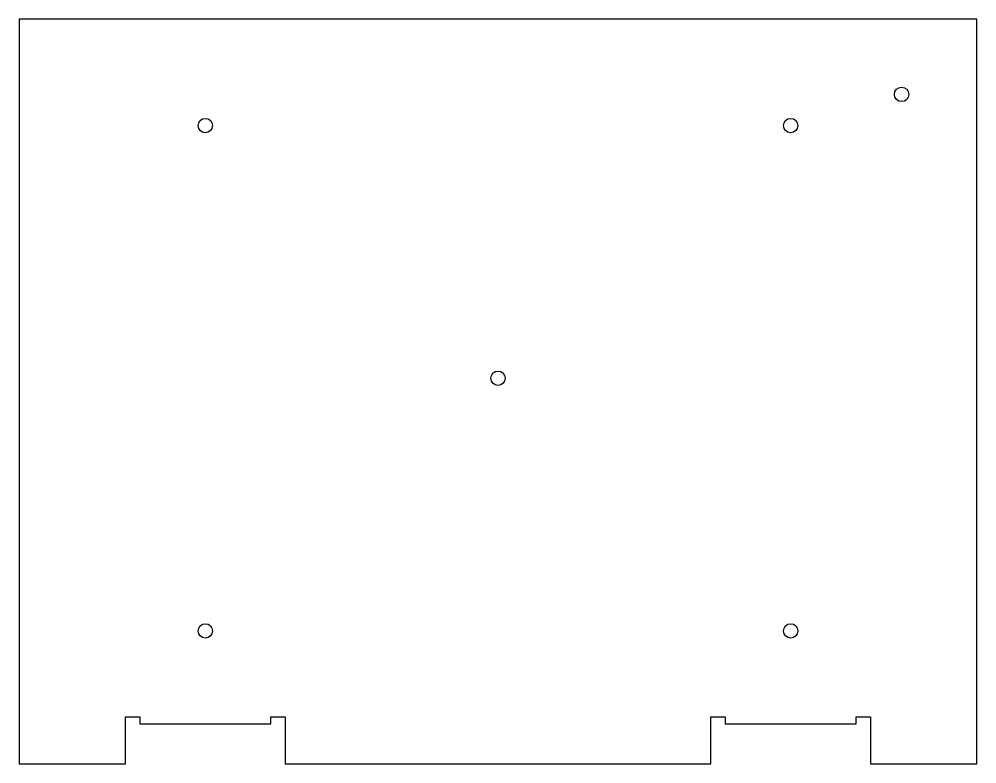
# Model space of a CAD drawing. Header units: inches. Extents: x -208 to -190, y -160.2 to -146.2.
import ezdxf

# ---------------------------------------------------------------- set-up
doc = ezdxf.new("R2010")
doc.units = ezdxf.units.IN
doc.layers.get('0').update_dxf_attribs({"linetype": 'CONTINUOUS'})

msp = doc.modelspace()

# ---------------------------------------------------------------- linework, layer by layer
msp.add_lwpolyline([(-205.985, -160.228), (-205.985, -159.343), (-205.715, -159.343), (-205.715, -159.478), (-203.255, -159.478), (-203.255, -159.343), (-202.985, -159.343), (-202.985, -160.228), (-194.985, -160.228), (-194.985, -159.343), (-194.715, -159.343), (-194.715, -159.478), (-192.255, -159.478), (-192.255, -159.343), (-191.985, -159.343), (-191.985, -160.228), (-189.985, -160.228), (-189.985, -146.228), (-207.985, -146.228), (-207.985, -160.228)], close=True)
for centre in [(-191.399, -147.642), (-204.485, -148.228), (-193.485, -148.228), (-198.985, -152.978), (-204.485, -157.728), (-193.485, -157.728)]:
    msp.add_circle(centre, 0.135)

doc.saveas('drawing.dxf')
